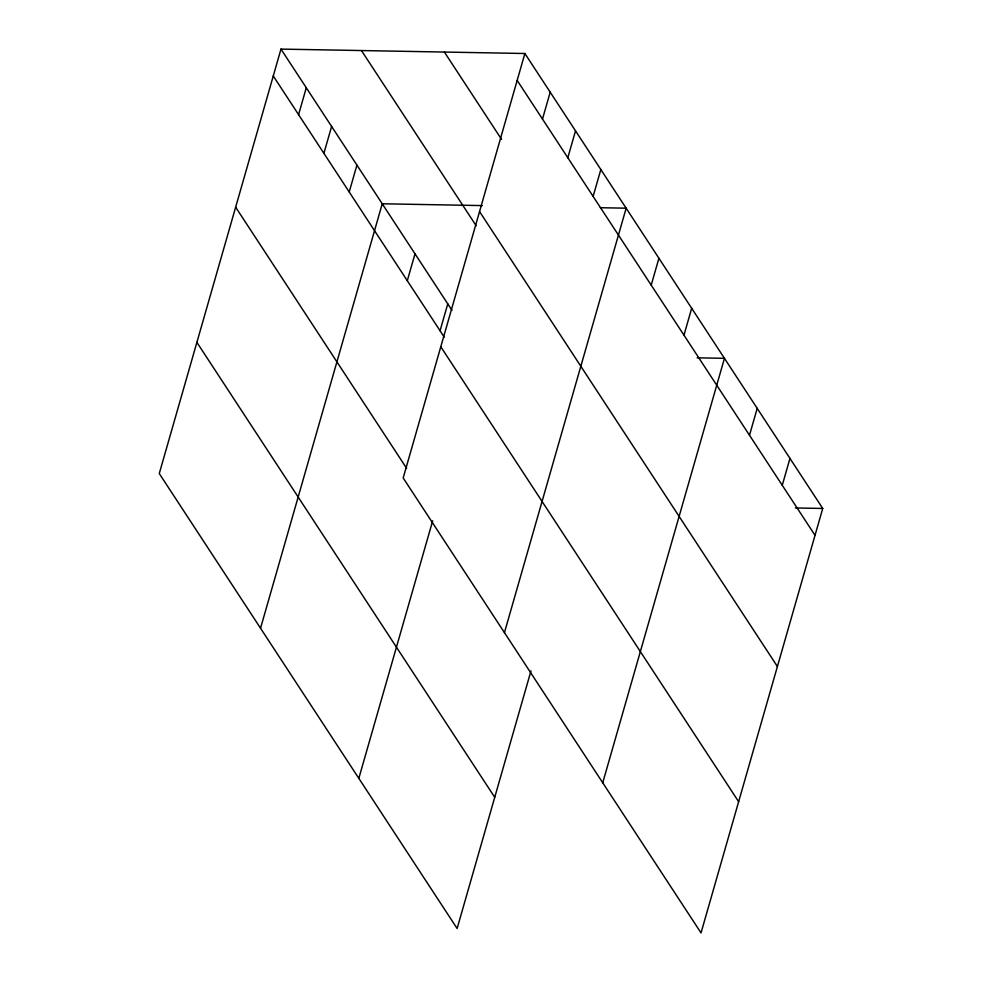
<?xml version="1.0" encoding="UTF-8"?>
<svg xmlns="http://www.w3.org/2000/svg" width="982" height="982" viewBox="0 0 982 982"><rect width="100%" height="100%" fill="white"/><g stroke="black" fill="none" stroke-linecap="round" stroke-linejoin="round"><path stroke-width="1.47" d="M524.879 53.507L403.172 477.952L701.025 932.9L822.732 508.455L524.879 53.507L280.975 49.1L159.268 473.545L457.121 928.493L530.967 670.939M298.577 114.661L306.286 87.766M323.9 153.327L331.609 126.445M349.211 191.993L356.92 165.111M260.537 628.235L382.243 203.777L482.334 205.594M407.297 280.717L415.005 253.822M440.059 330.762L447.767 303.868M542.494 119.068L550.202 92.173M358.823 778.358L432.681 520.816M567.805 157.734L575.526 130.851M593.128 196.4L600.837 169.518M504.441 632.641L626.16 208.184L600.333 207.718M651.213 285.124L658.922 258.229M683.975 335.169L691.684 308.274M602.739 782.764L724.446 358.32L697.11 357.829M749.499 435.247L757.208 408.365M782.261 485.292L789.97 458.41M795.395 507.964L822.732 508.455M517.17 80.401L815.023 535.337M444.392 52.058L501.557 139.37M479.56 211.584L777.413 666.533M361.462 50.561L476.172 225.762M280.975 49.1L451.966 310.287M273.266 75.982L444.257 337.17M440.795 346.756L738.648 801.705M235.643 207.177L406.646 468.365M196.879 342.35L494.732 797.298"/></g></svg>
